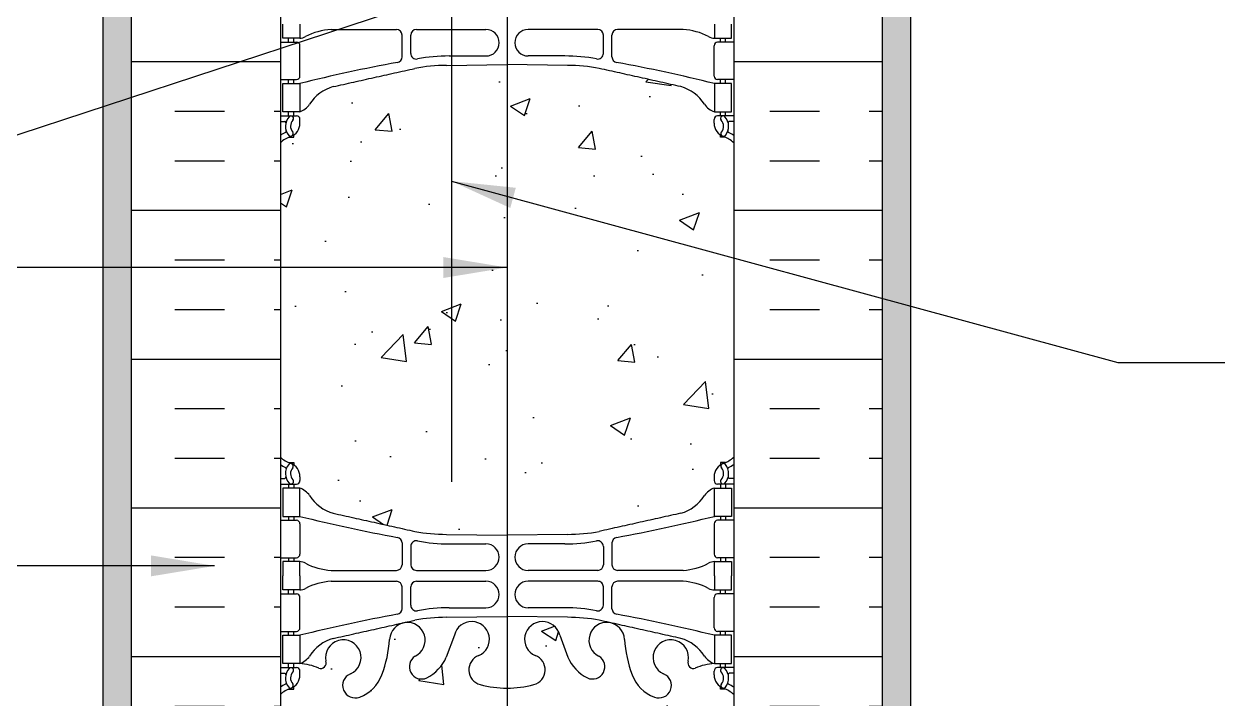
# Model space of a CAD drawing. Header units: inches. Extents: x 75 to 204, y 119 to 186.
# Drawn here: x 170.59 to 191.78, y 141 to 152.91 of the extents above; entities that cross this region are included whole.
import ezdxf

# ---------------------------------------------------------------- set-up
doc = ezdxf.new("R2010")
doc.units = ezdxf.units.IN
doc.header["$LTSCALE"] = 0.5
doc.header["$MEASUREMENT"] = 0
for name, color, linetype in [('HATCH', 12, 'Continuous'), ('line25', 2, 'Continuous'), ('LINE3', 3, 'Continuous'), ('LINE50', 5, 'Continuous'), ('LINE9', 9, 'Continuous'), ('TEXT', 4, 'Continuous'), ('Web_Edge', 9, 'Continuous')]:
    doc.layers.add(name, color=color, linetype=linetype)
doc.styles.add('DIM', font='romans.shx', dxfattribs={"width": 0.7})
doc.dimstyles.new('ext_12', dxfattribs={"dimscale": 12, "dimtxt": 0.09375, "dimasz": 0.09375, "dimexe": 0.09375, "dimexo": 0.0625, "dimgap": 0.0625, "dimtad": 1, "dimdec": 1, "dimzin": 3, "dimdsep": 46, "dimlunit": 4, "dimtxsty": 'DIM', "dimcen": 0.09, "dimdle": 0.09375, "dimclrt": 4, "dimadec": 0, "dimazin": 0, "dimtfac": 1, "dimtdec": 1, "dimtmove": 2, "dimatfit": 3, "dimfxl": 1, "dimfrac": 2, "dimtolj": 1, "dimtzin": 0, "dimarcsym": 0})
pattern_1 = [(49.99999999999999, (0, 0), (3.586300913003767, -0.3137606749129755), [0.375, -4.125]), (355, (0, 0), (-0.693756668065, 3.760960668500059), [0.3, -3.3]), (100.45144446, (0.298858405, -0.02614672), (2.89254423363556, 3.447199954843147), [0.3187009599999999, -3.505710559999999]), (46.18420000000001, (0, 1), (5.336206653357862, -0.8275964039653827), [0.5625, -6.1875]), (96.63563549, (0.444683725, 0.931033465), (4.673309728371142, 4.870593003872752), [0.47805171, -5.258568799999999]), (351.1841639899999, (0, 1), (4.673309725273866, 4.870593001349951), [0.45, -4.950000005]), (21, (0.5, 0.75), (2.984535260592308, -2.013094453326694), [0.375, -4.125]), (326.0000000000001, (0.5, 0.75), (1.216576659607909, 3.625750225234265), [0.3, -3.3]), (71.45144474, (0.74871127, 0.58224213), (4.201111883649856, 1.612655764031769), [0.31870095, -3.50571056]), (37.50000000000001, (0, 0), (0.06079927658645334, 1.664469269156557), [0, -3.26, 0, -3.35, 0, -3.3125]), (7.499999999999999, (0, 0), (1.315347687210743, 1.972058559411801), [0, -1.91, 0, -3.185, 0, -1.2625]), (327.5, (-1.115, 0), (2.669112180862045, -0.1127743586718988), [0, -1.25, 0, -3.9, 0, -5.175]), (317.5, (-1.615, 0), (2.915930846711931, 0.5005249116615886), [0, -1.625, 0, -2.59, 0, -3.675])]

msp = doc.modelspace()

# ---------------------------------------------------------------- hatches: boundary and pattern name
at = {"layer": 'HATCH'}
h = msp.add_hatch(dxfattribs=at)
h.set_pattern_fill('AR-CONC', color=256, scale=0.5)
h.set_pattern_definition(pattern_1)
h.paths.add_polyline_path([(181.5936576290113, 171.544445428326), (181.5934132032379, 174.5444454283291), (176.6139691126049, 174.5444454283291), (176.6137246868315, 171.5444454283259), (176.6139691126049, 166.5444454283259, -0.4848937495315636), (177.4290496984611, 166.5665696834682, -0.5031160073863526), (178.1099896657506, 166.5665696834682, -0.5471467812492672), (178.7321225749126, 166.5665696834682, -0.3777167822662339), (179.3689418535741, 166.5665696834682, -0.520567049999997), (179.8446221478584, 166.5665696834682, -0.4694061166659584), (180.5249952831602, 166.5665696834682, -0.4135521630785879), (181.2224547752336, 166.5665696834682, -0.7568877619259617), (181.5934132050697, 166.5444828999346)])
h.paths.add_polyline_path([(185.0936576290113, 173.0444454283291), (181.5935354161246, 173.0444454283291), (181.5936576290113, 171.544445428326), (181.59348653097, 168.0444454283259), (185.0936576290113, 168.0444454283259)])
h.paths.add_polyline_path([(176.6137246868315, 171.5444454283259), (176.6138468997182, 173.0444454283291), (173.1137246868315, 173.0444454283291), (173.1137246868315, 168.0444454283259), (176.6138957848729, 168.0444454283259)])
h.paths.add_polyline_path([(182.6039727325707, 165.7320954283446), (182.4839727325822, 165.9320954283262), (182.4839727325822, 166.044445428326), (183.1139691126049, 166.0444454283259), (183.1139691126049, 166.2944454283259), (181.5934132032379, 166.2944454283259), (181.5934132032379, 166.5444829083014, 0.7568877444812785), (181.2224547752336, 166.5665696834682, 0.4135521630785899), (180.5249952831602, 166.5665696834682, 0.4694061166659581), (179.8446221478584, 166.5665696834682, 0.5205670499999981), (179.3689418535741, 166.5665696834682, 0.3777167822662344), (178.7321225749126, 166.5665696834682, 0.547146781249268), (178.1099896657506, 166.5665696834682, 0.5031160073863524), (177.4290496984611, 166.5665696834682, 0.4848937495315635), (176.6139691126049, 166.5444454283259), (176.6139691126049, 166.2944454283259), (175.1139691126049, 166.2944454283259), (175.1139691126049, 166.0444454283259), (175.7439654926276, 166.044445428326), (175.7439654926276, 165.9320954283257), (175.623969474825, 165.7321020653204), (175.623969474825, 164.2632993230882, 0.2681558504661761), (175.7851243822551, 164.11516225092), (182.4428220707192, 164.11516225092, 0.2681384484792457), (182.6039727325705, 164.2632857670353)])
h.paths.add_polyline_path([(179.0377232264861, 163.5526620680506, 0.2256517540596176), (178.6627232264836, 163.9276620680571), (175.9989737203991, 163.9276620680571, 0.2256517540553573), (175.6239737204011, 163.5526620680589), (175.6239737204011, 162.7118561634126, 0.2256517540569461), (175.9989737204026, 162.3368561634131), (178.6627232264836, 162.3368561634131, 0.2256517540590415), (179.0377232264856, 162.7118561634184)])
h.paths.add_polyline_path([(179.0377232264856, 161.7712345739502, 0.2256517540590401), (178.6627232264836, 162.1462345739555), (175.9989737204026, 162.1462345739555, 0.2256517540569459), (175.6239737204011, 161.771234573956), (175.6239737204011, 160.9304286693097, 0.2256517540552852), (175.9989737203989, 160.5554286693115), (178.6627232264838, 160.5554286693115, 0.2256517540595469), (179.0377232264861, 160.930428669318)])
h.paths.add_polyline_path([(182.6039727325712, 161.771234573956, 0.225651754056946), (182.2289727325697, 162.1462345739555), (179.5652232264912, 162.1462345739554, 0.2256517540585344), (179.1902232264862, 161.7712345739547), (179.1902232264858, 160.9304286693097, 0.2256517540542021), (179.5652232264804, 160.5554286693115), (182.2289727325734, 160.5554286693115, 0.2256517540552865), (182.6039727325712, 160.9304286693097)])
h.paths.add_polyline_path([(182.6039727325712, 163.5526620680589, 0.2256517540552849), (182.2289727325734, 163.9276620680571), (179.5652232264804, 163.9276620680571, 0.2256517540542014), (179.1902232264858, 163.5526620680589), (179.1902232264862, 162.7118561634139, 0.2256517540585338), (179.5652232264912, 162.3368561634131), (182.2289727325699, 162.3368561634131, 0.2256517540568749), (182.6039727325712, 162.7118561634126)])
h.paths.add_polyline_path([(182.6039727325698, 159.3746766069756, -0.3803920597856449), (182.3110083083162, 159.6697782271273, 2.087231407595256), (181.8771088783943, 159.4449609688864, -1), (181.7136803069891, 159.0364378948154, -0.21344991299061), (181.3214545462132, 159.4256383617985, -0.06992325913710164), (181.18458759288, 160.069441061514, 1.62960437792942), (180.713525784345, 159.768350035631, -0.9946622655254546), (180.531306594756, 159.3736335487116, -0.173074760623086), (180.1853982722192, 159.7402905882198), (180.0427604300394, 160.1271354439517, 1.612473537246182), (179.6112172655181, 159.7675472442477, -0.7348724129817921), (179.5881136619317, 159.2565083975446, -0.06847526280445856), (179.1139732264879, 159.1944454283276, -0.06847526280462879), (178.6398327910429, 159.2565083975445, -0.734872412981662), (178.6167291874555, 159.7675472442475, 1.612473537247985), (178.1851860229347, 160.1271354439517), (178.0425481807549, 159.7402905882198, -0.173074760623092), (177.696639858218, 159.3736335487115, -0.9946622655313361), (177.5144206686292, 159.768350035631, 1.629604377927039), (177.0433588600942, 160.0694410615148, -0.069923259137186), (176.9064919067609, 159.4256383617985, -0.213449912991331), (176.5142661459833, 159.0364378948147, -1), (176.3508375745796, 159.4449609688863, 2.087231407566103), (175.9169381446565, 159.6697782271342, -0.3803970205197697), (175.6239683079917, 159.3746762707329), (175.6239654926418, 157.7731785448722), (175.5239654926419, 157.7731785448722), (175.5239654926418, 157.7431785448719, -0.4142135623717164), (175.4739654926417, 157.6931785448721), (175.3478785361202, 157.6931785448722), (175.3050739932825, 157.5619112801698, -0.7257365568514151), (175.1989654926402, 157.5431785448765), (175.1139691126049, 157.8038341103188), (175.1139691126049, 157.044445428326), (175.1139691126049, 155.0100366486338, 0.08841615068674144), (175.2599721094648, 154.9127249561793), (175.3499721094653, 154.9127249561861), (175.349972109468, 154.870998896262, -0.2490694201798168), (175.4599721094841, 154.6638757444925), (175.4599721094877, 154.5963757444824, -0.4142135623888784), (175.3974721094877, 154.5338757444791), (175.3499721094899, 154.5338757444791), (175.3499721094944, 154.4638757444791), (175.4549721094797, 154.4638757444791, 0.08534784463991393), (175.7844316320243, 154.539394326217, -0.6696014941134709), (175.9169340307747, 154.4191126295189, 2.087231407562713), (176.3508334606982, 154.6439298877671, -1), (176.5142620321059, 155.0524529618372, -0.2134499129898269), (176.9064877928795, 154.6632524948544, -0.069923259137005), (177.0433547462124, 154.0194497951397, 1.629604377929905), (177.5144165547474, 154.3205408210226, -0.9946622655294666), (177.6966357443362, 154.7152573079421, -0.1730747606229737), (178.042544066873, 154.3486002684343), (178.185181909053, 153.9617554127019, 1.612473537246911), (178.6167250735742, 154.3213436124059, -0.7348724129898012), (178.6398286771661, 154.8323824591104, -0.0684752628037673), (179.1139691126052, 154.894445428326, -0.06847526280399203), (179.5881095480459, 154.83238245911, -0.7348724129890091), (179.6112131516359, 154.3213436124056, 1.612473537244834), (180.0427563161577, 153.9617554127019), (180.1853941583376, 154.3486002684341, -0.1730747606230563), (180.5313024808746, 154.7152573079421, -0.9946622655169803), (180.7135216704636, 154.3205408210228, 1.629604377932795), (181.1845834789983, 154.0194497951403, -0.06992325913697016), (181.3214504323313, 154.6632524948546, -0.2134499129918863), (181.71367619311, 155.0524529618392, -1), (181.8771047645118, 154.6439298877668, 2.08723140756285), (182.3110041944358, 154.4191126295196, -0.6696014940975927), (182.4435065931837, 154.5393943262181, 0.08534784464066049), (182.772966115731, 154.4638757444791), (182.8779661157163, 154.4638757444791), (182.8779661157209, 154.5338757444791), (182.830466115723, 154.5338757444791, -0.4142135623888784), (182.767966115723, 154.5963757444824), (182.7679661157266, 154.6638757444925, -0.2490694201798239), (182.8779661157427, 154.870998896262), (182.8779661157454, 154.9127249561861), (182.967966115746, 154.9127249561793, 0.08841615068610247), (183.1139691126049, 155.0100366486329), (183.1139691126049, 157.044445428326), (183.1139691126049, 157.8038341103186), (183.0350812332071, 157.5619112801649, -0.72573655678495), (182.9289727325678, 157.5431785448721), (182.8800596890897, 157.6931785448722), (182.7539727325682, 157.6931785448721, -0.4142135623716982), (182.7039727325681, 157.7431785448719), (182.7039727325679, 157.7731785448722), (182.603972732568, 157.7731785448722)])
h.paths.add_polyline_path([(183.1139691126049, 141.078854208019, 0.0884161506861027), (182.967966115746, 141.1761659004727), (182.8779661157454, 141.1761659004658), (182.8779661157427, 141.2178919603899, -0.2490694201798083), (182.7679661157266, 141.4250151121594), (182.767966115723, 141.4925151121695, -0.4142135623889365), (182.830466115723, 141.5550151121728), (182.8779661157209, 141.5550151121728), (182.8779661157163, 141.6250151121728), (182.772966115731, 141.6250151121728, 0.08534784463985881), (182.4435065931866, 141.549496530435, -0.6696014941127947), (182.311004194436, 141.6697782271328, 2.087231407571877), (181.8771047645142, 141.4449609688841, -1), (181.7136761931131, 141.0364378948116, -0.2134499129919753), (181.3214504323324, 141.4256383617945, -0.06822591722340395), (181.1857526094672, 142.0535049038255, 1.75317091024241), (180.7348150175528, 141.7568967685907, -0.9407930192528913), (180.5313024808809, 141.3736335487066, -0.1730747606255), (180.1853941583376, 141.7402905882178), (180.0427563161577, 142.12713544395, 1.612473537251307), (179.6112131516379, 141.7675472442455, -0.7348724129807925), (179.5881095480491, 141.2565083975428, -0.06847526280418821), (179.1139691126072, 141.194445428326, -0.06847526280423272), (178.6398286771648, 141.2565083975419, -0.7348724129927506), (178.6167250735768, 141.7675472442471, 1.612473537238647), (178.185181909053, 142.12713544395), (178.0425440668731, 141.7402905882179, -0.1730747606232865), (177.6966357443356, 141.3736335487095, -0.9407930192572043), (177.4931232076575, 141.7568967685905, 1.753170910245491), (177.0421856157435, 142.0535049038251, -0.06822591722321548), (176.9064877928788, 141.4256383617957, -0.2134499129916659), (176.5142620320997, 141.0364378948123, -1), (176.3508334606989, 141.4449609688851, 2.08723140756115), (175.9169340307748, 141.6697782271327, -0.6696014940677735), (175.7844316320339, 141.5494965304308, 0.08534784464257004), (175.4549721094797, 141.6250151121728), (175.3499721094944, 141.6250151121728), (175.3499721094899, 141.5550151121728), (175.3974721094877, 141.5550151121728, -0.4142135623889448), (175.4599721094877, 141.4925151121695), (175.4599721094841, 141.4250151121594, -0.2490694201798231), (175.349972109468, 141.2178919603899), (175.3499721094653, 141.1761659004658), (175.2599721094648, 141.1761659004727, 0.08841615068673656), (175.1139691126049, 141.0788542080181), (175.1139691126049, 139.044445428326), (177.763491613592, 139.044445428326), (178.763491613592, 140.044445428326), (178.763491613592, 139.044445428326), (178.763491613592, 138.044445428326), (179.763491613592, 139.044445428326), (183.1139691126049, 139.044445428326)])
h = msp.add_hatch(dxfattribs=at)
h.set_pattern_fill('AR-SAND', color=256, scale=0.25, style=0)
h.set_pattern_definition([(142.5, (356.6238287363527, 6.684040129812018), (0.01574833952740204, 0.4817059422532897), [0, -0.38, 0, -0.425, 0, -0.40625]), (172.5, (356.6238287363527, 6.684040129812018), (-0.4424441763169318, 0.7055365163074351), [0, -0.205, 0, -0.3425, 0, -0.13125]), (212.5, (356.9313287363527, 6.684040129812018), (-0.7785354654378738, 0.001414763384241124), [0, -0.125, 0, -0.45, 0, -0.5875]), (222.5, (356.9313287363527, 6.684040129812018), (-0.7515316511430733, 0.2194188912335623), [0, -0.0625, 0, -0.295, 0, -0.3375])])
h.paths.add_polyline_path([(171.9889691126049, 166.546955013342), (172.4889691126049, 166.546955013342), (172.4889691126049, 156.985197698593), (172.4889691126049, 139.044445428326), (171.9889691126049, 139.044445428326)])
h = msp.add_hatch(dxfattribs=at)
h.set_pattern_fill('AR-SAND', color=256, scale=0.25, style=0)
h.set_pattern_definition([(37.50000000000001, (1.604109488857063, 6.684040129812018), (-0.01574833952740204, 0.4817059422532897), [0, -0.38, 0, -0.425, 0, -0.40625]), (7.499999999999999, (1.604109488857063, 6.684040129812018), (0.4424441763169318, 0.7055365163074351), [0, -0.205, 0, -0.3425, 0, -0.13125]), (327.5, (1.296609488857058, 6.684040129812018), (0.7785354654378738, 0.001414763384241124), [0, -0.125, 0, -0.45, 0, -0.5875]), (317.5, (1.296609488857058, 6.684040129812018), (0.7515316511430733, 0.2194188912335623), [0, -0.0625, 0, -0.295, 0, -0.3375])])
h.paths.add_polyline_path([(186.2389691126049, 166.546955013342), (185.7389691126049, 166.546955013342), (185.7389691126049, 156.985197698593), (185.7389691126049, 139.044445428326), (186.2389691126049, 139.044445428326)])
h = msp.add_hatch(dxfattribs=at)
h.set_pattern_fill('INSUL', color=256, scale=7, style=0)
h.set_pattern_definition([(0, (0, 0), (0, 2.625), []), (0, (0, 0.875), (0, 2.625), [0.875, -0.875]), (0, (0, 1.75), (0, 2.625), [0.875, -0.875])])
h.paths.add_polyline_path([(175.1139691126049, 157.044445428326), (174.4264691126049, 157.044445428326), (174.4264691126049, 156.544445428326), (172.9264691126049, 156.544445428326), (172.9264691126049, 157.044445428326), (172.4889691126049, 157.044445428326), (172.4889691126048, 139.044445428326), (172.9264691126049, 139.044445428326), (172.9264691126049, 139.544445428326), (174.4264691126049, 139.544445428326), (174.4264691126049, 139.044445428326), (175.1139691126049, 139.044445428326)])
h.paths.add_polyline_path([(185.7389691126049, 157.044445428326), (185.3014691126049, 157.044445428326), (185.3014691126049, 156.544445428326), (183.8014691126049, 156.544445428326), (183.8014691126049, 157.044445428326), (183.1139691126049, 157.044445428326), (183.1139691126049, 139.044445428326), (183.8014691126049, 139.044445428326), (183.8014691126049, 139.544445428326), (185.3014691126049, 139.544445428326), (185.3014691126049, 139.044445428326), (185.7389691126049, 139.044445428326)])
h = msp.add_hatch(dxfattribs=at)
h.set_pattern_fill('AR-CONC', color=256, scale=0.5)
h.set_pattern_definition(pattern_1)
edge = h.paths.add_edge_path()
edge.add_arc((182.7679661157167, 150.4567689632963), 0.4999999999999974, 46.21088882983793, 66.42182151813506)
edge.add_line((182.967966115746, 150.9150265327791), (182.8779661157454, 150.9150265327722))
edge.add_line((182.8779661157454, 150.9150265327722), (182.8779661157427, 150.9567525926964))
edge.add_arc((183.0179661157266, 151.1638757444793), 0.2500000000000085, 180.0000000030875, 235.94420226187, ccw=False)
edge.add_line((182.7679661157266, 151.1638757444658), (182.767966115723, 151.2313757444759))
edge.add_arc((182.830466115723, 151.2313757444793), 0.06250000000000001, 90, 180.0000000031006, ccw=False)
edge.add_line((182.830466115723, 151.2938757444793), (182.8779661157209, 151.2938757444793))
edge.add_line((182.8779661157209, 151.2938757444793), (182.8779661157163, 151.3638757444793))
edge.add_line((182.8779661157163, 151.3638757444793), (182.7729661157316, 151.3638757444793))
edge.add_arc((182.8953747668888, 151.7064796069996), 0.3638149041640941, 212.0424222807361, 250.33874127357421, ccw=False)
edge.add_arc((181.9722558715706, 151.095249555665), 0.7434990637615019, 34.2280195007911, 73.81071145721666)
edge.add_spline(control_points=[(182.1795520158579, 151.8092657784343), (180.742102015858, 152.1297257784344)], knot_values=[0, 0, 1, 1], degree=1, periodic=0)
edge.add_arc((180.1857641678342, 149.1981209708169), 2.983926699701129, 79.2546164297308, 90.09946546446804)
edge.add_line((180.180584074142, 152.182043174196), (179.1139691126054, 152.1977956736247))
edge.add_line((179.1139691126054, 152.1977956736247), (178.0473541510687, 152.182043174196))
edge.add_arc((178.0421740573765, 149.1981209708169), 2.98392669970113, 89.90053453553199, 100.7453835702691)
edge.add_spline(control_points=[(177.4858362093527, 152.1297257784344), (176.0483862093528, 151.8092657784343)], knot_values=[0, 0, 1, 1], degree=1, periodic=0)
edge.add_arc((176.2556823536401, 151.095249555665), 0.7434990637615019, 106.1892885427861, 145.7719804992028)
edge.add_arc((175.3325634583219, 151.7064796069996), 0.3638149041640938, 289.6612587264258, 327.95757771928, ccw=False)
edge.add_line((175.4549721094791, 151.3638757444793), (175.3499721094944, 151.3638757444793))
edge.add_line((175.3499721094944, 151.3638757444793), (175.3499721094899, 151.2938757444793))
edge.add_line((175.3499721094899, 151.2938757444793), (175.3974721094877, 151.2938757444793))
edge.add_arc((175.3974721094877, 151.2313757444793), 0.06250000000000001, -3.100581125181634e-09, 90, ccw=False)
edge.add_line((175.4599721094877, 151.2313757444759), (175.4599721094841, 151.1638757444658))
edge.add_arc((175.2099721094841, 151.1638757444793), 0.2499999999999885, 304.05579773812997, 359.9999999969125, ccw=False)
edge.add_line((175.349972109468, 150.9567525926964), (175.3499721094653, 150.9150265327722))
edge.add_line((175.3499721094653, 150.9150265327722), (175.2599721094648, 150.9150265327791))
edge.add_arc((175.4599721094941, 150.4567689632963), 0.4999999999999972, 113.5781784818649, 133.7891111703072)
edge.add_line((175.1139691126049, 150.8177148403246), (175.1139691126049, 145.2711760163273))
edge.add_arc((175.4599721094941, 145.6321218933556), 0.5000000000000027, 226.2108888296905, 246.4218215181321)
edge.add_line((175.2599721094648, 145.1738643238728), (175.3499721094653, 145.1738643238797))
edge.add_line((175.3499721094653, 145.1738643238797), (175.349972109468, 145.1321382639555))
edge.add_arc((175.2099721094841, 144.9250151121726), 0.2499999999999891, 3.087507138843648e-09, 55.944202261869975, ccw=False)
edge.add_line((175.4599721094841, 144.9250151121861), (175.4599721094877, 144.857515112176))
edge.add_arc((175.3974721094877, 144.8575151121726), 0.06250000000000001, -90, 3.100524281762773e-09, ccw=False)
edge.add_line((175.3974721094877, 144.7950151121726), (175.3499721094899, 144.7950151121726))
edge.add_line((175.3499721094899, 144.7950151121726), (175.3499721094944, 144.7250151121726))
edge.add_line((175.3499721094944, 144.7250151121726), (175.4549721094791, 144.7250151121726))
edge.add_arc((175.3325634583219, 144.3824112496523), 0.3638149041641027, 32.04242228072758, 70.33874127357569, ccw=False)
edge.add_arc((176.2556823536401, 144.9936413009869), 0.7434990637614884, 214.2280195007966, 253.810711457216)
edge.add_spline(control_points=[(176.0483862093528, 144.2796250782176), (177.4858362093527, 143.9591650782176)], knot_values=[0, 0, 1, 1], degree=1, periodic=0)
edge.add_arc((178.0421740573765, 146.890769885835), 2.983926699701192, 259.2546164297299, 270.099465464468)
edge.add_line((178.0473541510688, 143.9068476824559), (179.1139691126054, 143.8910951830272))
edge.add_line((179.1139691126054, 143.8910951830272), (180.180584074142, 143.9068476824559))
edge.add_arc((180.1857641678342, 146.890769885835), 2.983926699701192, 269.9005345355325, 280.7453835702706)
edge.add_spline(control_points=[(180.742102015858, 143.9591650782176), (182.1795520158579, 144.2796250782176)], knot_values=[0, 0, 1, 1], degree=1, periodic=0)
edge.add_arc((181.9722558715706, 144.9936413009869), 0.7434990637614887, 286.189288542784, 325.7719804992034)
edge.add_arc((182.8953747668888, 144.3824112496523), 0.3638149041641028, 109.66125872642431, 147.9575777192724, ccw=False)
edge.add_line((182.7729661157316, 144.7250151121726), (182.8779661157163, 144.7250151121726))
edge.add_line((182.8779661157163, 144.7250151121726), (182.8779661157209, 144.7950151121726))
edge.add_line((182.8779661157209, 144.7950151121726), (182.830466115723, 144.7950151121726))
edge.add_arc((182.830466115723, 144.8575151121726), 0.06250000000000001, 179.9999999968994, 270, ccw=False)
edge.add_line((182.767966115723, 144.857515112176), (182.7679661157266, 144.9250151121861))
edge.add_arc((183.0179661157266, 144.9250151121726), 0.2499999999999891, 124.05579773813, 179.9999999969125, ccw=False)
edge.add_line((182.8779661157427, 145.1321382639555), (182.8779661157454, 145.1738643238797))
edge.add_line((182.8779661157454, 145.1738643238797), (182.967966115746, 145.1738643238728))
edge.add_arc((182.7679661157166, 145.6321218933556), 0.5000000000000031, 293.5781784818679, 313.7891111701644)
edge.add_line((183.1139691126049, 145.2711760163265), (183.1139691126049, 150.8177148403255))

# ---------------------------------------------------------------- linework, layer by layer
at = {"layer": 'line25'}
for p, q in [((175.1139691126049, 157.044445428326), (175.1139691126049, 139.044445428326)), ((183.1139691126049, 157.044445428326), (183.1139691126049, 139.044445428326))]:
    msp.add_line(p, q, dxfattribs=at)
at = {"layer": 'LINE3'}
for p, q in [((178.1342805961985, 173.0444454283291), (178.1342805961985, 144.8356080795029)), ((179.1137679566704, 165.0857663965157), (179.1140583799955, 138.3950121947295))]:
    msp.add_line(p, q, dxfattribs=at)
at = {"layer": 'LINE50'}
for p, q in [((172.4889691126048, 139.044445428326), (172.4889691126049, 157.044445428326)), ((185.7389691126049, 139.044445428326), (185.7389691126049, 157.044445428326))]:
    msp.add_line(p, q, dxfattribs=at)
at = {"layer": 'LINE9'}
for p, q in [((171.9889691126049, 139.044445428326), (171.9889691126049, 166.546955013342)), ((186.2389691126049, 139.044445428326), (186.2389691126049, 166.546955013342))]:
    msp.add_line(p, q, dxfattribs=at)
at = {"layer": 'Web_Edge'}
for p, q in [((176.0076962093525, 152.8193457784344), (177.162093856747, 152.818564858319)), ((177.5145262093523, 152.8185648583189), (178.7415699596144, 152.818564858319)), ((180.7134120158584, 152.8185648583189), (179.4863682655963, 152.818564858319)), ((182.2202420158582, 152.8193457784344), (181.0658443684637, 152.818564858319)), ((175.1139691126049, 152.5938757444792), (175.3974721094877, 152.5938757444792)), ((175.2599721094643, 152.5938757444791), (175.2599721094643, 152.6638757444791)), ((175.3499721095754, 152.5938757444792), (175.3499721095799, 152.6638757444791)), ((177.2620262093527, 152.3338010643829), (177.2620262093518, 152.7185648811999)), ((177.4145262093524, 152.3958566081995), (177.4145262093524, 152.7185648583189)), ((180.8134120158583, 152.3958566081995), (180.8134120158583, 152.7185648583189)), ((180.965912015858, 152.3338010643829), (180.9659120158589, 152.7185648811999)), ((183.1139691126058, 152.5938757444792), (182.830466115723, 152.5938757444792)), ((182.8779661156354, 152.5938757444792), (182.8779661156308, 152.6638757444791)), ((182.9679661157465, 152.5938757444791), (182.9679661157465, 152.6638757444791)), ((175.4599721094877, 151.9963757444792), (175.4599721094877, 152.5313757444792)), ((182.767966115723, 151.9963757444792), (182.767966115723, 152.5313757444792)), ((178.0473541510704, 152.1820431741961), (179.1139762093525, 152.1977957784343)), ((178.0946886388419, 152.3499274615374), (178.7415699596144, 152.3499274615374)), ((180.1805840741403, 152.1820431741961), (179.1139620158582, 152.1977957784343)), ((180.1332495863689, 152.3499274615374), (179.4863682655963, 152.3499274615374)), ((175.1139691126049, 151.9338757444793), (175.3974721094877, 151.9338757444792)), ((175.2599721094647, 151.8638757444793), (175.2599721094647, 151.9338757444792)), ((175.3499721095281, 151.8638757444793), (175.3499721095326, 151.9338757444792)), ((183.1139691126058, 151.9338757444793), (182.830466115723, 151.9338757444792)), ((182.8779661156827, 151.8638757444793), (182.8779661156781, 151.9338757444792)), ((182.967966115746, 151.8638757444793), (182.967966115746, 151.9338757444792)), ((175.2599721094647, 151.2938757444794), (175.2599721094647, 151.3638757444793)), ((175.3499721094899, 151.2938757444794), (175.3499721094944, 151.3638757444793)), ((182.8779661157209, 151.2938757444794), (182.8779661157163, 151.3638757444793)), ((182.967966115746, 151.2938757444794), (182.967966115746, 151.3638757444793)), ((175.1139691126049, 151.2938757444792), (175.3974721094877, 151.2938757444793)), ((175.1139691126049, 151.1938757444793), (175.1918476458735, 151.1938757444792)), ((175.4599721094841, 151.1638757444603), (175.4599721094877, 151.2313757444765)), ((182.7679661157266, 151.1638757444603), (182.767966115723, 151.2313757444765)), ((183.1139691126058, 151.2938757444792), (182.830466115723, 151.2938757444793)), ((183.1139691126058, 151.1938757444793), (183.0360905793372, 151.1938757444792)), ((175.2599721094647, 150.9150265327791), (175.3499721094653, 150.9150265327722)), ((175.3499721094653, 150.9150265327722), (175.349972109468, 150.9567525926964)), ((182.8779661157454, 150.9150265327722), (182.8779661157427, 150.9567525926964)), ((182.967966115746, 150.9150265327791), (182.8779661157454, 150.9150265327722)), ((175.2599721094647, 145.1738643238728), (175.3499721094653, 145.1738643238797)), ((175.3499721094653, 145.1738643238797), (175.349972109468, 145.1321382639555)), ((182.967966115746, 145.1738643238728), (182.8779661157454, 145.1738643238797)), ((182.8779661157454, 145.1738643238797), (182.8779661157427, 145.1321382639555)), ((175.1139691126049, 144.8950151121726), (175.1918476458735, 144.8950151121727)), ((175.1139691126049, 144.7950151121727), (175.3974721094877, 144.7950151121726)), ((175.2599721094647, 144.7950151121726), (175.2599721094647, 144.7250151121726)), ((175.3499721094899, 144.7950151121726), (175.3499721094944, 144.7250151121726)), ((175.4599721094841, 144.9250151121917), (175.4599721094877, 144.8575151121755)), ((182.7679661157266, 144.9250151121917), (182.767966115723, 144.8575151121755)), ((183.1139691126058, 144.7950151121727), (182.830466115723, 144.7950151121726)), ((182.8779661157209, 144.7950151121726), (182.8779661157163, 144.7250151121726)), ((182.967966115746, 144.7950151121726), (182.967966115746, 144.7250151121726)), ((183.1139691126058, 144.8950151121726), (183.0360905793372, 144.8950151121727)), ((175.1139691126049, 144.1550151121726), (175.3974721094877, 144.1550151121727)), ((175.2599721094647, 144.2250151121726), (175.2599721094647, 144.1550151121727)), ((175.3499721095281, 144.2250151121726), (175.3499721095326, 144.1550151121727)), ((183.1139691126058, 144.1550151121726), (182.830466115723, 144.1550151121727)), ((182.8779661156827, 144.2250151121726), (182.8779661156781, 144.1550151121727)), ((182.967966115746, 144.2250151121726), (182.967966115746, 144.1550151121727)), ((175.4599721094877, 144.0925151121727), (175.4599721094877, 143.5575151121727)), ((178.0473541510704, 143.9068476824559), (179.1139762093525, 143.8910950782176)), ((180.1805840741403, 143.9068476824559), (179.1139620158582, 143.8910950782176)), ((182.767966115723, 144.0925151121727), (182.767966115723, 143.5575151121727)), ((177.2620262093527, 143.755089792269), (177.2620262093518, 143.370325975452)), ((177.4145262093524, 143.6930342484524), (177.4145262093524, 143.370325998333)), ((178.0946886388419, 143.7389633951145), (178.7415699596144, 143.7389633951145)), ((180.1332495863689, 143.7389633951145), (179.4863682655963, 143.7389633951145)), ((180.8134120158583, 143.6930342484524), (180.8134120158583, 143.370325998333)), ((180.965912015858, 143.755089792269), (180.9659120158589, 143.370325975452)), ((175.1139691126049, 143.4950151121727), (175.3974721094877, 143.4950151121727)), ((175.2599721094643, 143.4950151121728), (175.2599721094643, 143.4250151121728)), ((175.3499721095754, 143.4950151121727), (175.3499721095799, 143.4250151121728)), ((183.1139691126058, 143.4950151121727), (182.830466115723, 143.4950151121727)), ((182.8779661156354, 143.4950151121727), (182.8779661156308, 143.4250151121728)), ((182.9679661157465, 143.4950151121728), (182.9679661157465, 143.4250151121728)), ((176.0076962093525, 143.2695450782175), (177.162093856747, 143.270325998333)), ((177.5145262093523, 143.270325998333), (178.7415699596144, 143.270325998333)), ((180.7134120158584, 143.270325998333), (179.4863682655963, 143.270325998333)), ((182.2202420158582, 143.2695450782175), (181.0658443684637, 143.270325998333)), ((176.0076962093525, 143.080485146128), (177.162093856747, 143.0797042260125)), ((177.5145262093523, 143.0797042260124), (178.7415699596144, 143.0797042260125)), ((180.7134120158584, 143.0797042260124), (179.4863682655963, 143.0797042260125)), ((182.2202420158582, 143.080485146128), (181.0658443684637, 143.0797042260125)), ((175.1139691126049, 142.8550151121728), (175.3974721094877, 142.8550151121727)), ((175.2599721094643, 142.8550151121727), (175.2599721094643, 142.9250151121727)), ((175.3499721095754, 142.8550151121727), (175.3499721095799, 142.9250151121727)), ((177.2620262093527, 142.5949404320764), (177.2620262093518, 142.9797042488935)), ((177.4145262093524, 142.656995975893), (177.4145262093524, 142.9797042260124)), ((180.8134120158583, 142.656995975893), (180.8134120158583, 142.9797042260124)), ((180.965912015858, 142.5949404320764), (180.9659120158589, 142.9797042488935)), ((183.1139691126058, 142.8550151121728), (182.830466115723, 142.8550151121727)), ((182.8779661156354, 142.8550151121727), (182.8779661156308, 142.9250151121727)), ((182.9679661157465, 142.8550151121727), (182.9679661157465, 142.9250151121727)), ((175.4599721094877, 142.2575151121727), (175.4599721094877, 142.7925151121727)), ((182.767966115723, 142.2575151121727), (182.767966115723, 142.7925151121727)), ((178.0473541510704, 142.4431825418896), (179.1139762093525, 142.4589351461279)), ((178.0946886388419, 142.6110668292309), (178.7415699596144, 142.6110668292309)), ((180.1805840741403, 142.4431825418896), (179.1139620158582, 142.4589351461279)), ((180.1332495863689, 142.6110668292309), (179.4863682655963, 142.6110668292309)), ((175.1139691126049, 142.1950151121728), (175.3974721094877, 142.1950151121727)), ((175.2599721094647, 142.1250151121728), (175.2599721094647, 142.1950151121728)), ((175.3499721095281, 142.1250151121728), (175.3499721095326, 142.1950151121727)), ((178.1851819090524, 142.1271354439485), (178.0425440668731, 141.740290588218)), ((180.0427563161583, 142.1271354439485), (180.1853941583376, 141.740290588218)), ((183.1139691126058, 142.1950151121728), (182.830466115723, 142.1950151121727)), ((182.8779661156827, 142.1250151121728), (182.8779661156781, 142.1950151121727)), ((182.967966115746, 142.1250151121728), (182.967966115746, 142.1950151121728)), ((175.2599721094647, 141.5550151121729), (175.2599721094647, 141.6250151121728)), ((175.3499721094899, 141.5550151121729), (175.3499721094944, 141.6250151121728)), ((182.8779661157209, 141.5550151121729), (182.8779661157163, 141.6250151121728)), ((182.967966115746, 141.5550151121729), (182.967966115746, 141.6250151121728)), ((175.1139691126049, 141.5550151121728), (175.3974721094877, 141.5550151121728)), ((175.1139691126049, 141.4550151121729), (175.1918476458735, 141.4550151121728)), ((175.4599721094841, 141.4250151121538), (175.4599721094877, 141.49251511217)), ((182.7679661157266, 141.4250151121538), (182.767966115723, 141.49251511217)), ((183.1139691126058, 141.5550151121728), (182.830466115723, 141.5550151121728)), ((183.1139691126058, 141.4550151121729), (183.0360905793372, 141.4550151121728)), ((175.2599721094647, 141.1761659004727), (175.3499721094653, 141.1761659004658)), ((175.3499721094653, 141.1761659004658), (175.349972109468, 141.2178919603899)), ((182.8779661157454, 141.1761659004658), (182.8779661157427, 141.2178919603899)), ((182.967966115746, 141.1761659004727), (182.8779661157454, 141.1761659004658))]:
    msp.add_line(p, q, dxfattribs=at)
for points in [[(175.4549721095649, 152.9138757444791), (175.4549721095649, 152.6638757444791), (175.1549721095647, 152.6638757444791), (175.1549721095647, 152.9138757444791)], [(182.7729661156458, 152.9138757444791), (182.7729661156458, 152.6638757444791), (183.072966115646, 152.6638757444791), (183.072966115646, 152.9138757444791)], [(175.4549721095649, 143.1750151121728), (175.4549721095649, 143.4250151121728), (175.1549721095647, 143.4250151121728), (175.1549721095647, 143.1750151121728)], [(182.7729661156458, 143.1750151121728), (182.7729661156458, 143.4250151121728), (183.072966115646, 143.4250151121728), (183.072966115646, 143.1750151121728)], [(175.4549721095649, 143.1750151121727), (175.4549721095649, 142.9250151121727), (175.1549721095647, 142.9250151121727), (175.1549721095647, 143.1750151121727)], [(182.7729661156458, 143.1750151121727), (182.7729661156458, 142.9250151121727), (183.072966115646, 142.9250151121727), (183.072966115646, 143.1750151121727)]]:
    msp.add_lwpolyline(points, dxfattribs=at)
for points in [[(175.1549721094797, 151.8638757444793), (175.4549721094799, 151.8638757444793), (175.4549721094799, 151.3638757444793), (175.1549721094797, 151.3638757444793)], [(183.072966115731, 151.8638757444793), (182.7729661157308, 151.8638757444793), (182.7729661157308, 151.3638757444793), (183.072966115731, 151.3638757444793)], [(175.1549721094797, 144.2250151121726), (175.4549721094799, 144.2250151121726), (175.4549721094799, 144.7250151121726), (175.1549721094797, 144.7250151121726)], [(183.072966115731, 144.2250151121726), (182.7729661157308, 144.2250151121726), (182.7729661157308, 144.7250151121726), (183.072966115731, 144.7250151121726)], [(175.1549721094797, 142.1250151121728), (175.4549721094799, 142.1250151121728), (175.4549721094799, 141.6250151121728), (175.1549721094797, 141.6250151121728)], [(183.072966115731, 142.1250151121728), (182.7729661157308, 142.1250151121728), (182.7729661157308, 141.6250151121728), (183.072966115731, 141.6250151121728)]]:
    msp.add_lwpolyline(points, close=True, dxfattribs=at)
for centre, radius, start, end in [((176.0925680952436, 151.6627125714367), 1.159742907951804, 94.19675069262267, 117.4156047592624), ((177.1620262093519, 152.7185648811998), 0.1, 7.490842385782874e-11, 89.96124089475377), ((177.5145262093523, 152.7185648583189), 0.1, 90, 180), ((178.7415699596144, 152.5842461599282), 0.2343186983907799, 270, 90), ((179.4863682655963, 152.5842461599282), 0.2343186983907799, 90, 270), ((180.7134120158584, 152.7185648583189), 0.1, 0, 90), ((181.0659120158588, 152.7185648811998), 0.1, 90.03875910524623, 179.9999999999251), ((182.1353701299671, 151.6627125714367), 1.159742907951804, 62.58439524073759, 85.80324930737731), ((175.3974721094877, 152.5313757444792), 0.0625, 0, 89.99999999997395), ((175.450849354478, 152.8825594038686), 0.218722518258797, 271.0800463449416, 299.5062534114404), ((182.7770888707327, 152.8825594038686), 0.218722518258797, 240.4937465885596, 268.9199536550584), ((182.830466115723, 152.5313757444792), 0.0625, 90.00000000002606, 180), ((177.5145262093523, 152.3958566081995), 0.1, 180, 280.7453835701821), ((180.7134120158584, 152.3958566081995), 0.1, 259.254616429818, 0), ((182.2635757559619, 124.4435057547652), 28.25303123538609, 100.3656591868225, 103.9447811697137), ((177.1620262093524, 152.3338010643826), 0.1, 280.3656591869283, 1.628443996909321e-10), ((178.0421740573765, 149.198120970817), 2.983926699701089, 89.90053453549825, 100.7453835702615), ((178.0895085451479, 149.3660052581583), 2.983926699701089, 89.90053453549825, 100.7453835702615), ((180.1384296800628, 149.3660052581583), 2.983926699701089, 79.25461642973846, 90.09946546450175), ((180.1857641678343, 149.198120970817), 2.983926699701089, 79.25461642973846, 90.09946546450175), ((181.0659120158583, 152.3338010643826), 0.1, 179.9999999998372, 259.6343408130717), ((175.9643624692489, 124.4435057547652), 28.25303123538609, 76.05521883028628, 79.63434081317752), ((175.3974721094877, 151.9963757444792), 0.0625, 269.9999999999739, 0), ((182.830466115723, 151.9963757444792), 0.0625, 180, 270.000000000026), ((176.2556823536401, 151.095249555665), 0.7434990637615071, 106.1892885425024, 147.2080834721843), ((181.9722558715706, 151.095249555665), 0.7434990637615071, 32.79191652781566, 73.81071145749759), ((175.332563458322, 151.7064796069996), 0.3638149041640656, 289.6612587265429, 325.0224862518243), ((182.8953747668888, 151.7064796069996), 0.3638149041640656, 214.9775137481758, 250.3387412734571), ((175.1920516416971, 151.1742932852729), 0.01958352171754351, 344.509900062693, 90.59684418772727), ((175.4536795179392, 151.1093163381462), 0.25, 137.5391321572083, 219.8854880037344), ((175.3024431084681, 151.2477090707962), 0.04500000000006049, 317.5391321572866, 137.53913215698), ((175.2099721094841, 151.1638757444793), 0.25, 289.4712206353016, 359.999999995639), ((175.4536795179392, 151.1093163381462), 0.16, 137.5391321572463, 219.9999228010435), ((175.3974721094877, 151.2313757444793), 0.0625, 359.9999999973945, 90), ((182.830466115723, 151.2313757444793), 0.0625, 90, 180.0000000026055), ((183.0179661157266, 151.1638757444793), 0.25, 180.000000004361, 250.5287793646984), ((182.9254951167426, 151.2477090707962), 0.04500000000006049, 42.46086784301994, 222.4608678427133), ((182.7742587072716, 151.1093163381462), 0.16, 320.0000771989565, 42.46086784275366), ((182.7742587072716, 151.1093163381462), 0.25, 320.1145119962655, 42.46086784279166), ((183.0358865835136, 151.1742932852729), 0.01958352171754351, 89.40315581227274, 195.490099937307), ((175.4599721094941, 150.4567689632963), 0.6, 114.9252292854742, 125.2167839521452), ((175.4599721094941, 150.4567689632963), 0.5, 109.4712206353016, 133.7891111703809), ((175.197889898935, 151.0197865720073), 0.02103171283708721, 296.0042723403076, 16.53599595538329), ((175.2959131468841, 150.9784196448073), 0.04500919725254051, 220.8121007979898, 38.5519993539996), ((182.9320250783266, 150.9784196448073), 0.04500919725254051, 141.4480006460004, 319.1878992020102), ((182.7679661157166, 150.4567689632963), 0.5, 46.21088882961905, 70.52877936469841), ((183.0300483262758, 151.0197865720073), 0.02103171283708721, 163.4640040446167, 243.9957276596924), ((182.7679661157166, 150.4567689632963), 0.6, 54.78321604785479, 65.07477071452576), ((175.4599721094941, 145.6321218933556), 0.5, 226.2108888296191, 250.5287793646982), ((182.7679661157166, 145.6321218933556), 0.5, 289.4712206353018, 313.7891111703809), ((175.4599721094941, 145.6321218933556), 0.6, 234.7832160478549, 245.0747707145252), ((175.4536795179392, 144.9795745185057), 0.25, 140.1145119962644, 222.4608678427926), ((175.197889898935, 145.0691042846447), 0.02103171283708721, 343.4640040446182, 63.99572765969179), ((175.2959131468841, 145.1104712118446), 0.04500919725254051, 321.4480006460004, 139.18789920201), ((175.2099721094841, 144.9250151121726), 0.25, 4.360973023723161e-09, 70.5287793646982), ((175.4536795179392, 144.9795745185057), 0.16, 140.0000771989569, 222.4608678427536), ((183.0179661157266, 144.9250151121726), 0.25, 109.4712206353018, 179.999999995639), ((182.9320250783266, 145.1104712118446), 0.04500919725254051, 40.81210079799002, 218.5519993539995), ((182.7742587072716, 144.9795745185057), 0.16, 317.5391321572463, 39.99992280104306), ((182.7742587072716, 144.9795745185057), 0.25, 317.5391321572074, 39.88548800373559), ((183.0300483262758, 145.0691042846447), 0.02103171283708721, 116.0042723403082, 196.5359959553818), ((182.7679661157166, 145.6321218933556), 0.6, 294.9252292854748, 305.2167839521451), ((175.1920516416971, 144.914597571379), 0.01958352171754351, 269.4031558122728, 15.49009993730557), ((175.3024431084681, 144.8411817858557), 0.04500000000006049, 222.4608678430192, 42.46086784271365), ((175.3974721094877, 144.8575151121726), 0.0625, 270, 2.605510395054913e-09), ((182.830466115723, 144.8575151121726), 0.0625, 179.9999999973945, 270), ((182.9254951167426, 144.8411817858557), 0.04500000000006049, 137.5391321572863, 317.5391321569808), ((183.0358865835136, 144.914597571379), 0.01958352171754351, 164.5099000626944, 270.5968441877272), ((175.332563458322, 144.3824112496524), 0.3638149041640656, 34.97751374817692, 70.33874127345739), ((176.2556823536401, 144.9936413009869), 0.7434990637615071, 212.7919165278153, 253.810711457498), ((181.9722558715706, 144.9936413009869), 0.7434990637615071, 286.189288542502, 327.2080834721846), ((182.8953747668888, 144.3824112496524), 0.3638149041640656, 109.6612587265426, 145.0224862518231), ((175.3974721094877, 144.0925151121727), 0.0625, 0, 90.00000000002606), ((182.2635757559619, 171.6453851018867), 28.25303123538609, 256.0552188302859, 259.6343408131777), ((175.9643624692489, 171.6453851018867), 28.25303123538609, 280.3656591868223, 283.9447811697141), ((182.830466115723, 144.0925151121727), 0.0625, 89.99999999997397, 180), ((178.0421740573765, 146.8907698858349), 2.983926699701089, 259.2546164297387, 270.0994654645017), ((180.1857641678343, 146.8907698858349), 2.983926699701089, 269.9005345354983, 280.7453835702613), ((177.1620262093524, 143.7550897922693), 0.1, 359.9999999998371, 79.63434081307186), ((177.5145262093523, 143.6930342484524), 0.1, 79.25461642981784, 180), ((178.0895085451479, 146.7228855984936), 2.983926699701089, 259.2546164297387, 270.0994654645017), ((178.7415699596144, 143.5046446967237), 0.2343186983907799, 270, 90.00000000000001), ((179.4863682655963, 143.5046446967237), 0.2343186983907799, 90.00000000000001, 270), ((180.1384296800628, 146.7228855984936), 2.983926699701089, 269.9005345354983, 280.7453835702613), ((180.7134120158584, 143.6930342484524), 0.1, 0, 100.7453835701821), ((181.0659120158583, 143.7550897922693), 0.1, 100.3656591869281, 180.0000000001629), ((175.3974721094877, 143.5575151121727), 0.0625, 270.000000000026, 0), ((182.830466115723, 143.5575151121727), 0.0625, 180, 269.9999999999739), ((175.450849354478, 143.2063314527833), 0.218722518258797, 60.49374658855987, 88.91995365505842), ((176.0925680952436, 144.4261782852152), 1.159742907951804, 242.5843952407382, 265.8032493073773), ((177.1620262093519, 143.3703259754521), 0.1, 270.0387591052462, 359.9999999999251), ((177.5145262093523, 143.370325998333), 0.1, 180, 270), ((180.7134120158584, 143.370325998333), 0.1, 270, 0), ((181.0659120158588, 143.3703259754521), 0.1, 180.0000000000749, 269.9612408947538), ((182.1353701299671, 144.4261782852152), 1.159742907951804, 274.1967506926227, 297.4156047592617), ((182.7770888707327, 143.2063314527833), 0.218722518258797, 91.08004634494161, 119.5062534114401), ((176.0925680952436, 141.9238519391303), 1.159742907951804, 94.19675069262271, 117.4156047592618), ((177.1620262093519, 142.9797042488934), 0.1, 7.490842385782874e-11, 89.96124089475377), ((177.5145262093523, 142.9797042260124), 0.1, 90.00000000000001, 180), ((178.7415699596144, 142.8453855276217), 0.2343186983907799, 270, 90.00000000000001), ((179.4863682655963, 142.8453855276217), 0.2343186983907799, 90.00000000000001, 270), ((180.7134120158584, 142.9797042260124), 0.1, 0, 90.00000000000001), ((181.0659120158588, 142.9797042488934), 0.1, 90.03875910524626, 179.9999999999251), ((182.1353701299671, 141.9238519391303), 1.159742907951804, 62.58439524073825, 85.80324930737731), ((175.3974721094877, 142.7925151121727), 0.0625, 0, 89.99999999997397), ((175.450849354478, 143.1436987715621), 0.218722518258797, 271.0800463449416, 299.5062534114401), ((182.7770888707327, 143.1436987715621), 0.218722518258797, 240.4937465885598, 268.9199536550584), ((182.830466115723, 142.7925151121727), 0.0625, 90.00000000002606, 180), ((177.5145262093523, 142.656995975893), 0.1, 180, 280.7453835701821), ((180.7134120158584, 142.656995975893), 0.1, 259.2546164298179, 0), ((182.2635757559619, 114.7046451224587), 28.25303123538609, 100.3656591868223, 103.9447811697141), ((177.1620262093524, 142.5949404320762), 0.1, 280.3656591869282, 1.628443996909321e-10), ((178.0421740573765, 139.4592603385105), 2.983926699701089, 89.90053453549828, 100.7453835702613), ((178.0895085451479, 139.6271446258519), 2.983926699701089, 89.90053453549828, 100.7453835702613), ((180.1384296800628, 139.6271446258519), 2.983926699701089, 79.2546164297387, 90.09946546450175), ((180.1857641678343, 139.4592603385105), 2.983926699701089, 79.2546164297387, 90.09946546450175), ((181.0659120158583, 142.5949404320762), 0.1, 179.9999999998372, 259.6343408130718), ((175.9643624692489, 114.7046451224587), 28.25303123538609, 76.05521883028594, 79.6343408131777), ((175.3974721094877, 142.2575151121727), 0.0625, 269.9999999999739, 0), ((177.3553596476585, 142.0385403613353), 0.3135313569610182, 296.065174122047, 177.2642895890111), ((178.490159081984, 142.0543973123488), 0.3135313569610182, 293.8083663361879, 166.5853660183854), ((179.7377791432267, 142.0543973123488), 0.3135313569610182, 13.41463398161459, 246.1916336638121), ((180.8725785775522, 142.0385403613353), 0.3135313569610182, 2.735710410988914, 243.9348258779529), ((182.830466115723, 142.2575151121727), 0.0625, 180, 270.000000000026), ((176.2556823536401, 141.3563889233586), 0.7434990637615071, 106.189288542502, 147.2080834721847), ((176.2242674690805, 141.7318110369756), 0.3135313569610182, 293.8083663361879, 191.4113785795523), ((174.6843566296892, 142.234494183589), 2.364765241385946, 339.9984922785285, 355.6105272071578), ((183.5435815955215, 142.234494183589), 2.364765241385946, 184.3894727928422, 200.0015077214715), ((182.0036707561302, 141.7318110369756), 0.3135313569610182, 348.5886214204477, 246.1916336638121), ((181.9722558715706, 141.3563889233586), 0.7434990637615071, 32.79191652781534, 73.81071145749803), ((175.332563458322, 141.9676189746931), 0.3638149041640656, 289.6612587265427, 325.0224862518231), ((175.4001049802886, 140.6292361522458), 0.9972893957618358, 66.85329827606846, 86.84620835532925), ((175.8259100916788, 141.6369270456802), 0.0967706443678472, 249.5669329944774, 19.84487066971636), ((177.6065824220363, 141.57147941588), 0.2173766041081271, 121.4629889840326, 294.4735608195813), ((177.3558323345109, 142.0416466659452), 0.7499256556133269, 297.0295257392024, 336.3062471102777), ((178.7082427034819, 141.5156430035859), 0.2680134754942133, 109.966247854082, 255.2108076408213), ((179.5196955217288, 141.5156430035859), 0.2680134754942133, 284.7891923591787, 70.03375214591804), ((180.8721058906998, 142.0416466659452), 0.7499256556133269, 203.6937528897223, 242.9704742607976), ((180.6213558031745, 141.57147941588), 0.2173766041081271, 245.5264391804187, 58.5370110159674), ((182.4020281335319, 141.6369270456802), 0.0967706443678472, 160.1551293302836, 290.4330670055226), ((182.8278332449221, 140.6292361522458), 0.9972893957618358, 93.15379164467078, 113.1467017239316), ((182.8953747668888, 141.9676189746931), 0.3638149041640656, 214.9775137481769, 250.3387412734574), ((175.1920516416971, 141.4354326529665), 0.01958352171754351, 344.5099000626944, 90.59684418772723), ((175.4536795179392, 141.3704557058397), 0.25, 137.5391321572074, 219.8854880037356), ((175.3024431084681, 141.5088484384897), 0.04500000000006049, 317.5391321572864, 137.5391321569808), ((175.2099721094841, 141.4250151121728), 0.25, 289.4712206353018, 359.999999995639), ((175.4536795179392, 141.3704557058397), 0.16, 137.5391321572464, 219.9999228010431), ((175.3974721094877, 141.4925151121728), 0.0625, 359.9999999973945, 90.00000000000001), ((176.4325477463834, 141.2406994318424), 0.22, 111.8037479894415, 291.8037479894415), ((176.2752984211192, 141.6694965123532), 0.6766585701930063, 290.6802528325034, 338.8761078469777), ((181.9526398040915, 141.6694965123532), 0.6766585701930063, 201.1238921530224, 249.3197471674966), ((181.7953904788273, 141.2406994318424), 0.22, 248.1962520105585, 68.1962520105585), ((182.830466115723, 141.4925151121728), 0.0625, 90.00000000000001, 180.0000000026055), ((183.0179661157266, 141.4250151121728), 0.25, 180.000000004361, 250.5287793646982), ((182.9254951167426, 141.5088484384897), 0.04500000000006049, 42.46086784301917, 222.4608678427137), ((182.7742587072716, 141.3704557058397), 0.16, 320.0000771989569, 42.46086784275365), ((182.7742587072716, 141.3704557058397), 0.25, 320.1145119962644, 42.4608678427926), ((183.0358865835136, 141.4354326529665), 0.01958352171754351, 89.4031558122728, 195.4900999373056), ((175.4599721094941, 140.7179083309899), 0.6, 114.9252292854747, 125.2167839521451), ((175.4599721094941, 140.7179083309899), 0.5, 109.4712206353018, 133.7891111703809), ((175.197889898935, 141.2809259397008), 0.02103171283708721, 296.0042723403081, 16.53599595538185), ((175.2959131468841, 141.2395590125009), 0.04500919725254051, 220.81210079799, 38.55199935399953), ((179.1024254646722, 142.9484248697135), 1.754017427683611, 254.7081662546032, 270.3770812484059), ((179.1255127605386, 142.9484248697135), 1.754017427683611, 269.6229187515941, 285.2918337453968), ((182.9320250783266, 141.2395590125009), 0.04500919725254051, 141.4480006460005, 319.18789920201), ((182.7679661157166, 140.7179083309899), 0.5, 46.21088882961911, 70.5287793646982), ((183.0300483262758, 141.2809259397008), 0.02103171283708721, 163.4640040446182, 243.9957276596918), ((182.7679661157166, 140.7179083309899), 0.6, 54.78321604785489, 65.07477071452529)]:
    msp.add_arc(centre, radius, start, end, dxfattribs=at)
for points in [[(176.0483862093528, 151.8092657784343), (177.4858362093527, 152.1297257784344)], [(182.1795520158579, 151.8092657784343), (180.742102015858, 152.1297257784344)], [(176.0483862093528, 144.2796250782176), (177.4858362093527, 143.9591650782176)], [(182.1795520158579, 144.2796250782176), (180.742102015858, 143.9591650782176)], [(176.0483862093528, 142.0704051461279), (177.4858362093527, 142.3908651461279)], [(182.1795520158579, 142.0704051461279), (180.742102015858, 142.3908651461279)]]:
    msp.add_open_spline(points, degree=1, dxfattribs=at)

# ---------------------------------------------------------------- leaders
at = {"layer": 'TEXT'}
for points in [[(179.5862155412919, 153.9516274438032), (163.3656907674364, 148.6164142882806), (159.8509813755419, 148.6164142882806)], [(179.1139471605768, 148.6164025282624), (163.3656907674364, 148.6164142882806), (159.8509813755419, 148.6164142882806)], [(173.9544722860068, 143.3505973910961), (164.6586911918327, 143.3505973910961)]]:
    msp.add_leader(points, dimstyle='ext_12', dxfattribs=at)
msp.add_leader([(178.1342805961985, 150.1407043843593), (189.8892505739324, 146.9419903938313), (191.7826439410406, 146.9419903938313)], dimstyle='ext_12', override={"dimgap": 0.0625, "dimtad": 0}, dxfattribs=at)

doc.saveas('drawing.dxf')
